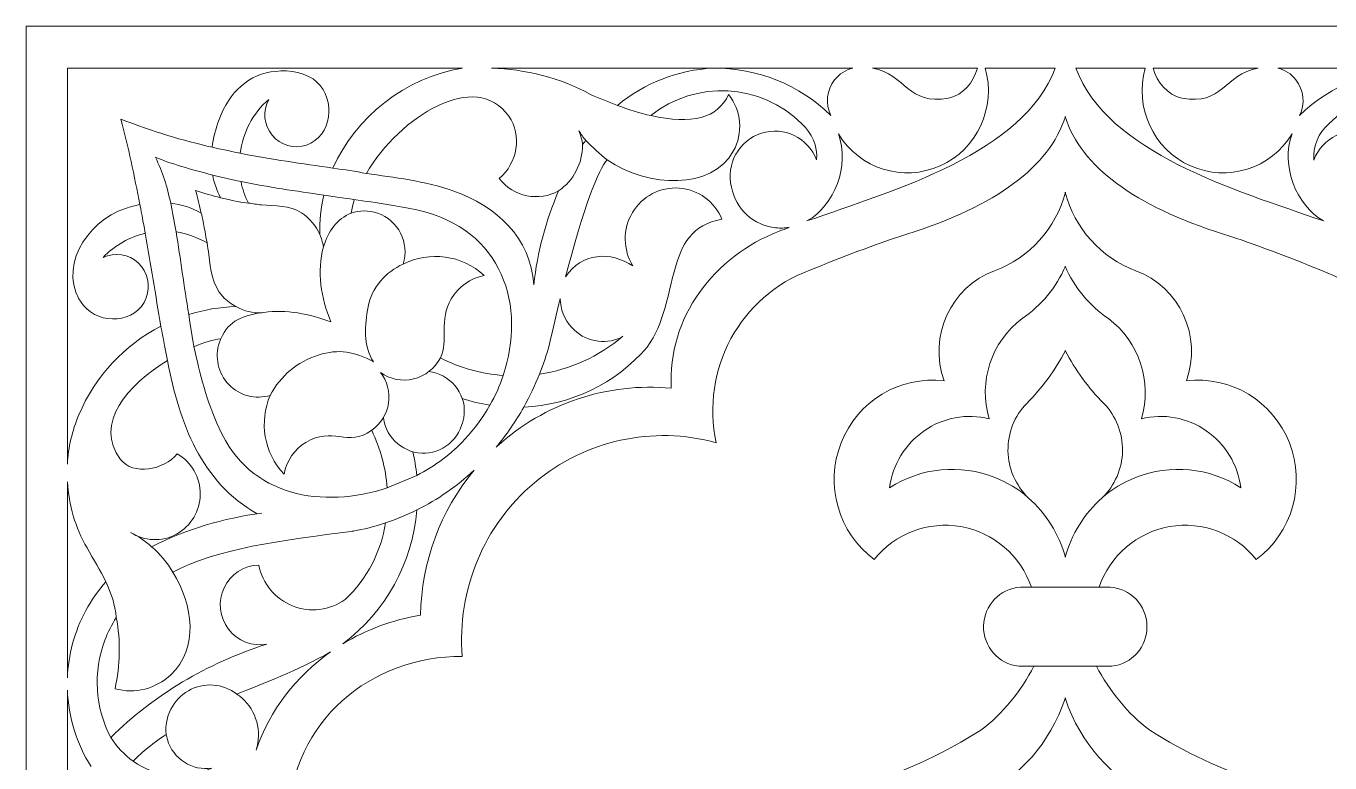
# Model space of a CAD drawing. Header units: millimetres. Extents: x -246 to 355, y -193 to 290.
# Drawn here: x -20.2 to 67.6, y -32.1 to 17.5 of the extents above; entities that cross this region are included whole.
import ezdxf

# ---------------------------------------------------------------- set-up
doc = ezdxf.new("R2010")
doc.units = ezdxf.units.MM
doc.header["$MEASUREMENT"] = 0
doc.layers.add('layer 1', color=7, linetype='Continuous')

msp = doc.modelspace()

# ---------------------------------------------------------------- linework, layer by layer
at = {"layer": 'layer 1', "color": 250, "lineweight": 9}
for points in [[(-20.1882, -81.4748), (-20.1882, -81.4748), (-20.1882, 17.5244), (-20.1882, 17.5244)], [(49.8231, 17.5244), (49.8231, 17.5244), (-20.1882, 17.5244), (-20.1882, 17.5244)], [(49.8001, 17.5243), (49.8001, 17.5243), (119.8114, 17.5243), (119.8114, 17.5243)], [(-17.4076, -11.9822), (-17.4076, -11.9822), (-17.4076, 14.6923), (-17.4076, 14.6923)], [(9.2021, 14.6923), (9.2021, 14.6923), (-17.4076, 14.6923), (-17.4076, 14.6923)], [(0.4855, 7.957), (2.0136, 11.4268), (5.3427, 14.0574), (9.2021, 14.6923)], [(35.4922, 14.6923), (35.4922, 14.6923), (11.1654, 14.6923), (11.1654, 14.6923)], [(32.4148, 4.3984), (38.3593, 6.4834), (47.0275, 8.9899), (49.1384, 14.6923)], [(43.9006, 14.6923), (43.9006, 14.6923), (36.8257, 14.6923), (36.8257, 14.6923)], [(49.1384, 14.6924), (49.1384, 14.6924), (44.4191, 14.6923), (44.4191, 14.6923)], [(50.522, 14.6923), (50.522, 14.6923), (55.2041, 14.6922), (55.2041, 14.6922)], [(67.2085, 4.3983), (61.2639, 6.4833), (52.6328, 8.9898), (50.522, 14.6922)], [(55.7227, 14.6922), (55.7227, 14.6922), (62.7976, 14.6922), (62.7976, 14.6922)], [(64.1311, 14.6922), (64.1311, 14.6922), (88.4579, 14.6922), (88.4579, 14.6922)], [(21.896, 11.5014), (24.6632, 10.8578), (26.408, 11.3301), (27.1301, 12.9182)], [(-7.6553, 9.361), (-9.6118, 9.8154), (-11.6367, 10.4123), (-13.799, 11.2657)], [(-13.799, 11.2657), (-13.3067, 9.3671), (-12.8906, 7.4391), (-12.5182, 5.4998)], [(17.2955, 9.5067), (17.2662, 9.835), (17.1862, 10.161), (17.0539, 10.4723)], [(17.0539, 10.4723), (17.1881, 10.2487), (17.3387, 10.0347), (17.5035, 9.831)], [(17.4917, 9.8137), (17.4255, 9.7118), (17.36, 9.6094), (17.2955, 9.5067)], [(17.4917, 9.8137), (17.4957, 9.8194), (17.4996, 9.8253), (17.5035, 9.831)], [(32.4148, 4.3984), (34.2657, 5.4606), (35.3169, 8.099), (34.5291, 10.2667)], [(67.2085, 4.3983), (65.3575, 5.4605), (64.3064, 8.0989), (65.0942, 10.2666)], [(0.4855, 7.957), (-1.6051, 8.2646), (-3.6598, 8.5485), (-5.7701, 8.9597)], [(16.1569, 0.6344), (17.3186, 5.1947), (18.3755, 7.8651), (18.9432, 8.5217)], [(-7.6142, 7.4913), (-7.521, 6.9421), (-7.358, 6.4765), (-7.0863, 5.9648)], [(-0.1263, 6.1421), (-1.9823, 6.4072), (-3.9293, 6.6898), (-5.7091, 7.054)], [(-5.2101, 5.604), (-5.454, 6.0925), (-5.6108, 6.5366), (-5.7091, 7.054)], [(-10.4461, 5.5975), (-9.73, 5.5144), (-9.034, 5.2985), (-8.3874, 4.9205)], [(-5.2101, 5.604), (-4.9164, 5.5581), (-4.6215, 5.5157), (-4.3257, 5.4755)], [(-0.403, 3.4855), (-0.4278, 4.3958), (-0.3304, 5.2861), (-0.1263, 6.1421)], [(1.7113, 4.9227), (1.7608, 5.2258), (1.8359, 5.5326), (1.9339, 5.8402)], [(21.6496, -4.1001), (23.9653, -0.8876), (22.6009, 3.7881), (26.6872, 4.5196)], [(-12.161, 3.5679), (-11.7887, 1.4822), (-11.4539, -0.6098), (-11.1161, -2.6864)], [(-10.082, 3.6588), (-9.7835, 1.8653), (-9.5565, 0.0058), (-9.2294, -1.9062)], [(-7.9989, 2.9196), (-8.646, 3.2953), (-9.3764, 3.5586), (-10.082, 3.6588)], [(23.2705, -6.8641), (23.0209, -2.077), (26.1571, 2.0104), (30.5306, 3.7046)], [(30.5306, 3.7046), (30.7515, 3.7916), (30.98, 3.8787), (31.2152, 3.9663)], [(-7.8817, 2.1493), (-7.9179, 2.4066), (-7.957, 2.6634), (-7.999, 2.9196)], [(26.3079, -10.5368), (25.2217, -5.6132), (27.9176, -0.6391), (32.6049, 1.0812)], [(73.3154, -10.537), (74.4015, -5.6133), (71.7056, -0.6392), (67.0184, 1.0811)], [(15.0469, -3.9782), (15.3061, -2.8484), (15.5553, -1.7952), (15.7944, -0.8184)], [(-6.0496, -1.365), (-7.1456, -1.3997), (-8.2135, -1.5856), (-9.2294, -1.9062)], [(14.4036, -5.913), (16.4332, -5.6121), (18.3851, -4.7485), (20.0198, -3.3506)], [(-7.075, -3.5328), (-7.5905, -3.6022), (-8.2174, -3.7888), (-8.8856, -4.0686)], [(13.3414, -8.1366), (16.4814, -8.0003), (19.5032, -6.5852), (21.6496, -4.1001)], [(14.4036, -5.913), (14.653, -5.2839), (14.8682, -4.638), (15.0469, -3.9782)], [(-10.6664, -4.987), (-9.8411, -9.2795), (-8.3901, -13.1862), (-4.6175, -15.3249)], [(7.7208, -4.8157), (9.0742, -5.5125), (10.4884, -5.8932), (11.9454, -6.0022)], [(9.1675, -7.5477), (9.7899, -7.7561), (10.4211, -7.9091), (11.0548, -8.0084)], [(11.4731, -10.8322), (12.1742, -9.9978), (12.8003, -9.0947), (13.3414, -8.1366)], [(3.876, -8.8236), (3.8774, -8.8351), (3.879, -8.8465), (3.8805, -8.8579)], [(3.0929, -9.6967), (3.6896, -10.9279), (4.041, -12.2509), (4.1367, -13.5761)], [(5.8689, -11.1503), (5.9895, -11.6781), (6.0752, -12.2083), (6.1272, -12.7378)], [(6.1414, -15.0648), (7.5456, -14.3625), (8.8367, -13.4593), (9.9852, -12.395)], [(6.3797, -22.1547), (6.4443, -18.5582), (7.7306, -15.1185), (9.9852, -12.395)], [(-17.4076, -13.1777), (-17.3166, -14.7229), (-16.8724, -16.2464), (-16.0831, -17.6212)], [(-17.4076, -26.3682), (-17.4076, -26.3682), (-17.4076, -13.1778), (-17.4076, -13.1778)], [(-11.7318, -17.544), (-9.4124, -16.3785), (-6.879, -15.5993), (-4.308, -15.2848)], [(6.1414, -15.0648), (5.8378, -18.5949), (4.0632, -21.9027), (1.149, -24.0805)], [(-11.7318, -17.544), (-12.1751, -17.1453), (-12.6556, -16.8134), (-13.1569, -16.5718)], [(-10.3515, -19.2766), (-7.2849, -17.6619), (-3.128, -17.1162), (1.8972, -16.4956)], [(4.0322, -15.9367), (3.7139, -17.8683), (2.8141, -19.6869), (1.2986, -21.0972)], [(1.7864, -16.5003), (2.5557, -16.3667), (3.3055, -16.1774), (4.0322, -15.9367)], [(-16.0831, -17.6212), (-15.6678, -18.4166), (-15.1533, -19.1106), (-14.8205, -19.9125)], [(1.149, -24.0805), (2.7255, -23.1225), (4.5022, -22.4574), (6.3797, -22.1547)], [(-14.4811, -30.3915), (-11.5422, -27.4986), (-8.0356, -25.3999), (-3.9613, -24.0954)], [(0.3173, -24.6263), (-1.8555, -25.8743), (-4.3187, -26.785), (-5.9921, -27.4683)], [(-4.6902, -31.2331), (-3.7725, -28.5392), (-1.9838, -26.2531), (0.3173, -24.6263)], [(-2.5103, -35.7966), (-2.3294, -29.3179), (3.071, -24.8614), (9.1948, -24.9281)], [(-17.4076, -27.2065), (-17.3348, -29.0176), (-16.7906, -30.7962), (-15.8049, -32.3524)], [(-17.4076, -38.4234), (-17.4076, -38.4234), (-17.4076, -27.2066), (-17.4076, -27.2066)], [(44.0887, -34.5281), (46.8442, -32.8058), (48.7194, -30.9316), (49.8232, -27.7231)], [(55.6322, -34.589), (52.8233, -32.8498), (50.9168, -30.9694), (49.8001, -27.7233)], [(-10.7504, -30.1771), (-11.8087, -30.8977), (-12.5454, -31.5194), (-12.9994, -32.0032)]]:
    msp.add_open_spline(points, degree=3, dxfattribs=at)
for points, knots in [([(-5.7701, 8.9596), (-5.5889, 10.3239), (-4.9322, 11.6399), (-3.8458, 12.5902), (-3.8458, 12.5902), (-4.2643, 11.8135), (-4.1716, 10.8568), (-3.612, 10.177), (-3.612, 10.177), (-3.0524, 9.4972), (-2.1392, 9.2321), (-1.3084, 9.5081), (-1.3084, 9.5081), (0.4276, 10.0848), (0.6881, 12.5856), (-0.592, 13.7573), (-0.592, 13.7573), (-1.2327, 14.3438), (-2.4991, 14.6167), (-3.3596, 14.4689), (-3.3596, 14.4689), (-5.1696, 14.3545), (-6.5184, 13.0384), (-7.1918, 11.2352), (-7.1918, 11.2352), (-7.4122, 10.6448), (-7.5757, 9.9744), (-7.6553, 9.361)], [0, 0, 0, 0, 0.125, 0.125, 0.125, 0.125, 0.25, 0.25, 0.25, 0.25, 0.375, 0.375, 0.375, 0.375, 0.5, 0.5, 0.5, 0.5, 0.625, 0.625, 0.625, 0.625, 0.75, 0.75, 0.75, 0.75, 1, 1, 1, 1]), ([(2.7321, 7.6024), (4.983, 11.4584), (10.1195, 14.6176), (12.3303, 11.457), (12.3303, 11.457), (13.2517, 10.1397), (12.9026, 8.3003), (11.6839, 7.2592), (11.6839, 7.2592), (12.6478, 6.0098), (14.352, 5.6855), (15.6832, 6.431)], [0, 0, 0, 0, 0.25, 0.25, 0.25, 0.25, 0.5, 0.5, 0.5, 0.5, 1, 1, 1, 1]), ([(11.1653, 14.6923), (13.3879, 14.6315), (15.8956, 14.0225), (17.8327, 12.9182), (17.8327, 12.9182), (18.4691, 12.64), (19.0742, 12.396), (19.6478, 12.1863)], [0, 0, 0, 0, 0.3333333, 0.3333333, 0.3333333, 0.3333333, 1, 1, 1, 1]), ([(19.6478, 12.1863), (21.4597, 13.6785), (23.7145, 14.5724), (26.1022, 14.6923), (26.1022, 14.6923), (29.0552, 14.7203), (31.9012, 13.5754), (34.029, 11.5035)], [0, 0, 0, 0, 0.3333333, 0.3333333, 0.3333333, 0.3333333, 1, 1, 1, 1]), ([(34.029, 11.5035), (33.6416, 12.2839), (33.7369, 13.221), (34.2733, 13.9053), (34.2733, 13.9053), (34.5876, 14.3059), (35.0195, 14.5774), (35.4922, 14.6923)], [0, 0, 0, 0, 0.3333333, 0.3333333, 0.3333333, 0.3333333, 1, 1, 1, 1]), ([(34.5291, 10.2667), (35.9598, 7.9154), (38.8875, 6.9949), (41.3834, 8.1119), (41.3834, 8.1119), (43.8793, 9.2287), (45.1759, 12.0394), (44.4191, 14.6923)], [0, 0, 0, 0, 0.3333333, 0.3333333, 0.3333333, 0.3333333, 1, 1, 1, 1]), ([(36.8257, 14.6923), (39.1012, 14.2623), (39.2111, 12.1341), (41.9495, 12.6792), (41.9495, 12.6792), (42.9571, 12.8798), (43.6096, 13.742), (43.9006, 14.6923)], [0, 0, 0, 0, 0.3333333, 0.3333333, 0.3333333, 0.3333333, 1, 1, 1, 1]), ([(65.0942, 10.2666), (63.6634, 7.9153), (60.7358, 6.9949), (58.2399, 8.1118), (58.2399, 8.1118), (55.744, 9.2286), (54.4473, 12.0393), (55.2041, 14.6922)], [0, 0, 0, 0, 0.3333333, 0.3333333, 0.3333333, 0.3333333, 1, 1, 1, 1]), ([(62.7976, 14.6922), (60.522, 14.2622), (60.4121, 12.1339), (57.6737, 12.6791), (57.6737, 12.6791), (56.6662, 12.8797), (56.0136, 13.7418), (55.7227, 14.6922)], [0, 0, 0, 0, 0.3333333, 0.3333333, 0.3333333, 0.3333333, 1, 1, 1, 1]), ([(65.5942, 11.5034), (65.9817, 12.2838), (65.8864, 13.2209), (65.3499, 13.9052), (65.3499, 13.9052), (65.0357, 14.3058), (64.6037, 14.5772), (64.131, 14.6922)], [0, 0, 0, 0, 0.3333333, 0.3333333, 0.3333333, 0.3333333, 1, 1, 1, 1]), ([(79.9754, 12.1862), (78.1635, 13.6784), (75.9088, 14.5723), (73.5211, 14.6922), (73.5211, 14.6922), (70.568, 14.7201), (67.722, 13.5753), (65.5942, 11.5034)], [0, 0, 0, 0, 0.3333333, 0.3333333, 0.3333333, 0.3333333, 1, 1, 1, 1]), ([(21.896, 11.5014), (24.9457, 13.9195), (29.2936, 13.6801), (32.0658, 10.9413), (32.0658, 10.9413), (32.7596, 10.3338), (33.1301, 9.4313), (33.0659, 8.5053), (33.0659, 8.5053), (32.4899, 10.0057), (30.8612, 10.7958), (29.3443, 10.3106), (29.3443, 10.3106), (27.8274, 9.8254), (26.9435, 8.2318), (27.3245, 6.6689), (27.3245, 6.6689), (27.6224, 5.1993), (28.8279, 4.0949), (30.3027, 3.9406), (30.3027, 3.9406), (30.6163, 3.9077), (30.9214, 3.9181), (31.2152, 3.9663)], [0, 0, 0, 0, 0.1428571, 0.1428571, 0.1428571, 0.1428571, 0.2857143, 0.2857143, 0.2857143, 0.2857143, 0.4285714, 0.4285714, 0.4285714, 0.4285714, 0.5714286, 0.5714286, 0.5714286, 0.5714286, 0.7142857, 0.7142857, 0.7142857, 0.7142857, 1, 1, 1, 1]), ([(77.7272, 11.5012), (74.6776, 13.9194), (70.3297, 13.6799), (67.5574, 10.9412), (67.5574, 10.9412), (66.8637, 10.3337), (66.4932, 9.4312), (66.5573, 8.5052), (66.5573, 8.5052), (67.1334, 10.0056), (68.762, 10.7957), (70.279, 10.3105), (70.279, 10.3105), (71.7959, 9.8253), (72.6798, 8.2317), (72.2987, 6.6688), (72.2987, 6.6688), (72.0009, 5.1992), (70.7953, 4.0948), (69.3206, 3.9405), (69.3206, 3.9405), (69.007, 3.9076), (68.7018, 3.918), (68.408, 3.9662)], [0, 0, 0, 0, 0.1428571, 0.1428571, 0.1428571, 0.1428571, 0.2857143, 0.2857143, 0.2857143, 0.2857143, 0.4285714, 0.4285714, 0.4285714, 0.4285714, 0.5714286, 0.5714286, 0.5714286, 0.5714286, 0.7142857, 0.7142857, 0.7142857, 0.7142857, 1, 1, 1, 1]), ([(18.9432, 8.5217), (21.7524, 6.6101), (26.0147, 6.4992), (27.451, 9.0906), (27.451, 9.0906), (28.1283, 10.3126), (28.0012, 11.829), (27.1301, 12.9182)], [0, 0, 0, 0, 0.3333333, 0.3333333, 0.3333333, 0.3333333, 1, 1, 1, 1]), ([(32.6049, 1.0812), (34.7513, 1.9698), (36.9305, 2.7817), (39.1425, 3.5172), (39.1425, 3.5172), (45.1647, 5.4073), (48.7249, 8.0432), (49.8232, 11.4249)], [0, 0, 0, 0, 0.3333333, 0.3333333, 0.3333333, 0.3333333, 1, 1, 1, 1]), ([(67.0184, 1.0811), (64.872, 1.9697), (62.6927, 2.7816), (60.4807, 3.5171), (60.4807, 3.5171), (54.4586, 5.4072), (50.8984, 8.0431), (49.8001, 11.4248)], [0, 0, 0, 0, 0.3333333, 0.3333333, 0.3333333, 0.3333333, 1, 1, 1, 1]), ([(-7.6142, 7.4913), (-9.0764, 7.8701), (-10.4196, 8.2382), (-11.481, 8.698), (-11.481, 8.698), (-10.9776, 7.6686), (-10.6883, 6.7274), (-10.4461, 5.5975)], [0, 0, 0, 0, 0.3333333, 0.3333333, 0.3333333, 0.3333333, 1, 1, 1, 1]), ([(15.6832, 6.431), (14.8229, 4.4245), (14.257, 2.294), (14.0098, 0.107), (14.0098, 0.107), (13.8267, 3.2501), (11.4547, 5.4223), (8.6296, 6.4126), (8.6296, 6.4126), (6.6164, 7.1182), (4.6073, 7.3118), (2.7321, 7.6024)], [0, 0, 0, 0, 0.25, 0.25, 0.25, 0.25, 0.5, 0.5, 0.5, 0.5, 1, 1, 1, 1]), ([(-8.3874, 4.9205), (-8.5033, 5.4362), (-8.6311, 5.9493), (-8.7707, 6.4593), (-8.7707, 6.4593), (-8.216, 6.2604), (-7.6541, 6.0993), (-7.0863, 5.9648)], [0, 0, 0, 0, 0.3333333, 0.3333333, 0.3333333, 0.3333333, 1, 1, 1, 1]), ([(16.1569, 0.6344), (17.2006, 2.286), (19.2065, 2.365), (20.6865, 1.3715), (20.6865, 1.3715), (20.0087, 2.4668), (19.9965, 3.8545), (20.6552, 4.9616), (20.6552, 4.9616), (21.3138, 6.0687), (22.5315, 6.7076), (23.8053, 6.6142), (23.8053, 6.6142), (25.0791, 6.5208), (26.1931, 5.7113), (26.6872, 4.5196)], [0, 0, 0, 0, 0.2, 0.2, 0.2, 0.2, 0.4, 0.4, 0.4, 0.4, 0.6, 0.6, 0.6, 0.6, 1, 1, 1, 1]), ([(41.6465, -6.3704), (40.5784, -3.3699), (42.0989, -0.0589), (45.0543, 1.0502), (45.0543, 1.0502), (47.4003, 1.9196), (49.1801, 3.8917), (49.8232, 6.3344)], [0, 0, 0, 0, 0.3333333, 0.3333333, 0.3333333, 0.3333333, 1, 1, 1, 1]), ([(57.9768, -6.3705), (59.0449, -3.37), (57.5243, -0.059), (54.569, 1.05), (54.569, 1.05), (52.2229, 1.9195), (50.4432, 3.8916), (49.8001, 6.3343)], [0, 0, 0, 0, 0.3333333, 0.3333333, 0.3333333, 0.3333333, 1, 1, 1, 1]), ([(-12.161, 3.5679), (-13.2168, 3.3225), (-14.2091, 2.7732), (-15.0014, 1.9396), (-15.0014, 1.9396), (-14.2126, 2.3213), (-13.2733, 2.1769), (-12.6321, 1.5756), (-12.6321, 1.5756), (-11.9907, 0.9741), (-11.7775, 0.0373), (-12.0939, -0.7874), (-12.0939, -0.7874), (-12.7552, -2.5108), (-15.2372, -2.6414), (-16.3258, -1.286), (-16.3258, -1.286), (-18.1612, 0.9993), (-16.1856, 4.3791), (-13.4867, 5.2484), (-13.4867, 5.2484), (-13.1672, 5.3513), (-12.8434, 5.436), (-12.5182, 5.4998)], [0, 0, 0, 0, 0.1428571, 0.1428571, 0.1428571, 0.1428571, 0.2857143, 0.2857143, 0.2857143, 0.2857143, 0.4285714, 0.4285714, 0.4285714, 0.4285714, 0.5714286, 0.5714286, 0.5714286, 0.5714286, 0.7142857, 0.7142857, 0.7142857, 0.7142857, 1, 1, 1, 1]), ([(-0.403, 3.4855), (-0.6635, 4.0797), (-1.0911, 4.5913), (-1.641, 4.9509), (-1.641, 4.9509), (-2.4361, 5.4706), (-3.4213, 5.4065), (-4.3257, 5.4755)], [0, 0, 0, 0, 0.3333333, 0.3333333, 0.3333333, 0.3333333, 1, 1, 1, 1]), ([(11.9454, -6.0022), (13.4907, -1.3963), (12.0045, 3.8364), (6.143, 5.1411), (6.143, 5.1411), (4.9115, 5.3993), (3.4542, 5.622), (1.8982, 5.8454)], [0, 0, 0, 0, 0.3333333, 0.3333333, 0.3333333, 0.3333333, 1, 1, 1, 1]), ([(5.2186, 1.4993), (5.6523, 2.929), (4.8836, 4.4486), (3.4836, 4.9287), (3.4836, 4.9287), (2.886, 5.1337), (2.2658, 5.1175), (1.7113, 4.9227)], [0, 0, 0, 0, 0.3333333, 0.3333333, 0.3333333, 0.3333333, 1, 1, 1, 1]), ([(-6.0461, -1.3668), (-6.3732, -1.1935), (-6.6745, -0.9668), (-6.9364, -0.6914), (-6.9364, -0.6914), (-7.6557, 0.0646), (-7.7433, 1.1444), (-7.8817, 2.1493)], [0, 0, 0, 0, 0.3333333, 0.3333333, 0.3333333, 0.3333333, 1, 1, 1, 1]), ([(5.2186, 1.4993), (6.9942, 2.3903), (9.1674, 2.1141), (10.676, 0.7252), (10.676, 0.7252), (9.7466, 0.5379), (8.9372, -0.0349), (8.4445, -0.8539), (8.4445, -0.8539), (7.5923, -2.2704), (8.3078, -3.6702), (7.7208, -4.8157)], [0, 0, 0, 0, 0.25, 0.25, 0.25, 0.25, 0.5, 0.5, 0.5, 0.5, 1, 1, 1, 1]), ([(47.323, -14.2382), (46.6618, -13.6671), (45.9039, -13.2034), (45.0734, -12.875), (45.0734, -12.875), (42.7348, -11.9499), (40.1006, -12.2065), (37.9794, -13.566), (37.9794, -13.566), (38.1838, -12.0118), (39.0305, -10.6183), (40.309, -9.7321), (40.309, -9.7321), (41.5874, -8.846), (43.1775, -8.5503), (44.6838, -8.9188), (44.6838, -8.9188), (43.9431, -6.421), (44.8325, -3.7215), (46.9064, -2.173), (46.9064, -2.173), (48.1909, -1.3042), (49.203, -0.0819), (49.8232, 1.35)], [0, 0, 0, 0, 0.1428571, 0.1428571, 0.1428571, 0.1428571, 0.2857143, 0.2857143, 0.2857143, 0.2857143, 0.4285714, 0.4285714, 0.4285714, 0.4285714, 0.5714286, 0.5714286, 0.5714286, 0.5714286, 0.7142857, 0.7142857, 0.7142857, 0.7142857, 1, 1, 1, 1]), ([(52.3002, -14.2383), (52.9615, -13.6672), (53.7194, -13.2035), (54.5499, -12.8751), (54.5499, -12.8751), (56.8885, -11.9501), (59.5227, -12.2067), (61.6439, -13.5662), (61.6439, -13.5662), (61.4395, -12.0119), (60.5928, -10.6185), (59.3143, -9.7322), (59.3143, -9.7322), (58.0358, -8.8461), (56.4457, -8.5504), (54.9394, -8.9189), (54.9394, -8.9189), (55.6801, -6.421), (54.7908, -3.7216), (52.7169, -2.1731), (52.7169, -2.1731), (51.4324, -1.3043), (50.4203, -0.082), (49.8001, 1.3498)], [0, 0, 0, 0, 0.1428571, 0.1428571, 0.1428571, 0.1428571, 0.2857143, 0.2857143, 0.2857143, 0.2857143, 0.4285714, 0.4285714, 0.4285714, 0.4285714, 0.5714286, 0.5714286, 0.5714286, 0.5714286, 0.7142857, 0.7142857, 0.7142857, 0.7142857, 1, 1, 1, 1]), ([(19.8916, -3.4585), (18.7529, -3.9809), (17.4115, -3.7061), (16.5634, -2.7766), (16.5634, -2.7766), (16.0644, -2.2297), (15.8022, -1.5285), (15.7944, -0.8184)], [0, 0, 0, 0, 0.3333333, 0.3333333, 0.3333333, 0.3333333, 1, 1, 1, 1]), ([(-11.1161, -2.6864), (-13.5424, -3.9443), (-15.5202, -6.0312), (-16.6388, -8.6641), (-16.6388, -8.6641), (-17.0858, -9.7312), (-17.3411, -10.8537), (-17.4076, -11.9822)], [0, 0, 0, 0, 0.3333333, 0.3333333, 0.3333333, 0.3333333, 1, 1, 1, 1]), ([(-8.8856, -4.0686), (-8.4826, -5.8767), (-8.0256, -7.7434), (-7.1779, -9.5623), (-7.1779, -9.5623), (-5.1367, -14.2144), (-0.1617, -14.9923), (4.1367, -13.5761)], [0, 0, 0, 0, 0.3333333, 0.3333333, 0.3333333, 0.3333333, 1, 1, 1, 1]), ([(-3.7407, -7.3455), (-4.7327, -7.6505), (-5.8101, -7.3687), (-6.5318, -6.6155), (-6.5318, -6.6155), (-7.2535, -5.8622), (-7.4984, -4.764), (-7.1663, -3.7701), (-7.1663, -3.7701), (-7.1393, -3.6891), (-7.1087, -3.61), (-7.075, -3.5328)], [0, 0, 0, 0, 0.25, 0.25, 0.25, 0.25, 0.5, 0.5, 0.5, 0.5, 1, 1, 1, 1]), ([(47.323, -14.2382), (46.467, -13.4151), (45.9736, -12.2787), (45.9538, -11.084), (45.9538, -11.084), (45.934, -9.8893), (46.3893, -8.7368), (47.2175, -7.8851), (47.2175, -7.8851), (48.2594, -6.8386), (49.1379, -5.6382), (49.8232, -4.3247)], [0, 0, 0, 0, 0.25, 0.25, 0.25, 0.25, 0.5, 0.5, 0.5, 0.5, 1, 1, 1, 1]), ([(52.3002, -14.2383), (53.1563, -13.4152), (53.6496, -12.2788), (53.6695, -11.0841), (53.6695, -11.0841), (53.6893, -9.8894), (53.2339, -8.7369), (52.4057, -7.8852), (52.4057, -7.8852), (51.3639, -6.8387), (50.4853, -5.6383), (49.8001, -4.3248)], [0, 0, 0, 0, 0.25, 0.25, 0.25, 0.25, 0.5, 0.5, 0.5, 0.5, 1, 1, 1, 1]), ([(-10.6664, -4.9869), (-13.3014, -6.6055), (-15.6615, -9.2824), (-13.8287, -11.6552), (-13.8287, -11.6552), (-12.9655, -12.7726), (-10.9229, -12.3624), (-10.0084, -11.2875), (-10.0084, -11.2875), (-9.0411, -11.8398), (-8.447, -12.8804), (-8.4574, -14.0042), (-8.4574, -14.0042), (-8.4678, -15.1279), (-9.081, -16.1571), (-10.0583, -16.6911), (-10.0583, -16.6911), (-11.0356, -17.225), (-12.2225, -17.1794), (-13.1569, -16.5718)], [0, 0, 0, 0, 0.1666667, 0.1666667, 0.1666667, 0.1666667, 0.3333333, 0.3333333, 0.3333333, 0.3333333, 0.5, 0.5, 0.5, 0.5, 0.6666667, 0.6666667, 0.6666667, 0.6666667, 1, 1, 1, 1]), ([(47.5361, -20.2651), (46.7982, -18.1341), (44.9786, -16.5739), (42.78, -16.187), (42.78, -16.187), (40.5814, -15.8), (38.3479, -16.647), (36.9422, -18.4007), (36.9422, -18.4007), (34.5216, -16.601), (33.6046, -13.3763), (34.7097, -10.5502), (34.7097, -10.5502), (35.8148, -7.7242), (38.6641, -6.0072), (41.6465, -6.3704)], [0, 0, 0, 0, 0.2, 0.2, 0.2, 0.2, 0.4, 0.4, 0.4, 0.4, 0.6, 0.6, 0.6, 0.6, 1, 1, 1, 1]), ([(52.0872, -20.2652), (52.825, -18.1342), (54.6446, -16.574), (56.8433, -16.1871), (56.8433, -16.1871), (59.0419, -15.8002), (61.2753, -16.6471), (62.681, -18.4008), (62.681, -18.4008), (65.1016, -16.6011), (66.0187, -13.3764), (64.9136, -10.5503), (64.9136, -10.5503), (63.8085, -7.7243), (60.9591, -6.0073), (57.9768, -6.3705)], [0, 0, 0, 0, 0.2, 0.2, 0.2, 0.2, 0.4, 0.4, 0.4, 0.4, 0.6, 0.6, 0.6, 0.6, 1, 1, 1, 1]), ([(11.4731, -10.8322), (11.4915, -10.8154), (11.5101, -10.7985), (11.5286, -10.7818), (11.5286, -10.7818), (14.7336, -7.8804), (18.9883, -6.4607), (23.2705, -6.8641)], [0, 0, 0, 0, 0.3333333, 0.3333333, 0.3333333, 0.3333333, 1, 1, 1, 1]), ([(3.0929, -9.6967), (1.4744, -10.8578), (0.4461, -9.406), (-1.3507, -10.517), (-1.3507, -10.517), (-2.1134, -10.9885), (-2.6427, -11.7653), (-2.807, -12.6542), (-2.807, -12.6542), (-4.1753, -11.2124), (-4.5047, -9.1077), (-3.7407, -7.3455)], [0, 0, 0, 0, 0.25, 0.25, 0.25, 0.25, 0.5, 0.5, 0.5, 0.5, 1, 1, 1, 1]), ([(6.1272, -12.7378), (7.366, -12.0943), (8.4841, -11.2651), (9.3736, -10.3007), (9.3736, -10.3007), (10.0305, -9.6049), (10.594, -8.8303), (11.0549, -8.0084)], [0, 0, 0, 0, 0.3333333, 0.3333333, 0.3333333, 0.3333333, 1, 1, 1, 1]), ([(9.1948, -24.9281), (8.8324, -20.4607), (10.6451, -16.0948), (14.0522, -13.2297), (14.0522, -13.2297), (17.4594, -10.3644), (22.0331, -9.3595), (26.3079, -10.5368)], [0, 0, 0, 0, 0.3333333, 0.3333333, 0.3333333, 0.3333333, 1, 1, 1, 1]), ([(-14.1086, -22.3119), (-13.8173, -23.881), (-13.8392, -25.5107), (-14.1941, -27.103), (-14.1941, -27.103), (-12.8632, -27.4719), (-11.4385, -27.114), (-10.433, -26.1578), (-10.433, -26.1578), (-8.5518, -24.369), (-8.9211, -21.4738), (-10.3078, -19.2536)], [0, 0, 0, 0, 0.25, 0.25, 0.25, 0.25, 0.5, 0.5, 0.5, 0.5, 1, 1, 1, 1]), ([(1.2986, -21.0972), (0.2697, -21.8355), (-1.0581, -21.998), (-2.2313, -21.5293), (-2.2313, -21.5293), (-3.4044, -21.0605), (-4.2642, -20.024), (-4.5169, -18.7736), (-4.5169, -18.7736), (-5.5161, -18.7978), (-6.4171, -19.3881), (-6.8478, -20.3007), (-6.8478, -20.3007), (-7.2784, -21.2132), (-7.1657, -22.2933), (-6.5561, -23.0947), (-6.5561, -23.0947), (-5.9465, -23.8962), (-4.9435, -24.2829), (-3.9613, -24.0954)], [0, 0, 0, 0, 0.1666667, 0.1666667, 0.1666667, 0.1666667, 0.3333333, 0.3333333, 0.3333333, 0.3333333, 0.5, 0.5, 0.5, 0.5, 0.6666667, 0.6666667, 0.6666667, 0.6666667, 1, 1, 1, 1]), ([(-14.8205, -19.9125), (-15.8608, -21.0894), (-16.6321, -22.5057), (-17.0537, -24.0628), (-17.0537, -24.0628), (-17.2593, -24.822), (-17.3765, -25.5955), (-17.4076, -26.3682)], [0, 0, 0, 0, 0.3333333, 0.3333333, 0.3333333, 0.3333333, 1, 1, 1, 1]), ([(47.7027, -25.5869), (47.3938, -25.5869), (47.0512, -25.5869), (46.6749, -25.5869), (46.6749, -25.5869), (45.3085, -25.4435), (44.2792, -24.2638), (44.3082, -22.8743), (44.3082, -22.8743), (44.3372, -21.4847), (45.4148, -20.35), (46.786, -20.2651), (46.786, -20.2651), (47.0537, -20.2651), (47.3037, -20.2651), (47.5361, -20.2651)], [0, 0, 0, 0, 0.2, 0.2, 0.2, 0.2, 0.4, 0.4, 0.4, 0.4, 0.6, 0.6, 0.6, 0.6, 1, 1, 1, 1]), ([(51.9205, -25.587), (52.2294, -25.587), (52.572, -25.587), (52.9484, -25.587), (52.9484, -25.587), (54.3148, -25.4436), (55.3441, -24.2639), (55.3151, -22.8744), (55.3151, -22.8744), (55.286, -21.4848), (54.2084, -20.3501), (52.8373, -20.2652), (52.8373, -20.2652), (52.5696, -20.2652), (52.3195, -20.2652), (52.0872, -20.2652)], [0, 0, 0, 0, 0.2, 0.2, 0.2, 0.2, 0.4, 0.4, 0.4, 0.4, 0.6, 0.6, 0.6, 0.6, 1, 1, 1, 1]), ([(-14.1086, -22.3119), (-14.4172, -22.7855), (-14.6772, -23.2952), (-14.8815, -23.8342), (-14.8815, -23.8342), (-15.6933, -25.9755), (-15.5472, -28.3678), (-14.4811, -30.3915)], [0, 0, 0, 0, 0.3333333, 0.3333333, 0.3333333, 0.3333333, 1, 1, 1, 1]), ([(30.3766, -35.7807), (32.3237, -34.657), (34.4377, -33.8596), (36.6366, -33.4197), (36.6366, -33.4197), (39.266, -32.5652), (41.7796, -31.3817), (44.119, -29.8967), (44.119, -29.8967), (45.5883, -28.8132), (46.857, -27.2154), (47.7027, -25.5869)], [0, 0, 0, 0, 0.25, 0.25, 0.25, 0.25, 0.5, 0.5, 0.5, 0.5, 1, 1, 1, 1]), ([(69.2466, -35.7808), (67.2996, -34.6571), (65.1856, -33.8597), (62.9866, -33.4198), (62.9866, -33.4198), (60.3572, -32.5653), (57.8436, -31.3818), (55.5043, -29.8969), (55.5043, -29.8969), (54.035, -28.8133), (52.7662, -27.2155), (51.9205, -25.587)], [0, 0, 0, 0, 0.25, 0.25, 0.25, 0.25, 0.5, 0.5, 0.5, 0.5, 1, 1, 1, 1]), ([(-5.9921, -27.4683), (-5.8757, -27.5466), (-5.7634, -27.633), (-5.6561, -27.7275), (-5.6561, -27.7275), (-4.6704, -28.5955), (-4.2905, -29.9743), (-4.6903, -31.2331)], [0, 0, 0, 0, 0.3333333, 0.3333333, 0.3333333, 0.3333333, 1, 1, 1, 1]), ([(-12.9807, -31.9833), (-11.457, -33.0493), (-9.442, -33.2794), (-7.6654, -32.4528), (-7.6654, -32.4528), (-9.0001, -32.6552), (-10.2793, -31.8359), (-10.6697, -30.5289), (-10.6697, -30.5289), (-10.7045, -30.4121), (-10.7314, -30.2946), (-10.7504, -30.1771)], [0, 0, 0, 0, 0.25, 0.25, 0.25, 0.25, 0.5, 0.5, 0.5, 0.5, 1, 1, 1, 1])]:
    msp.add_open_spline(points, degree=3, knots=knots, dxfattribs=at)
at = {"layer": 'layer 1', "color": 140, "lineweight": 9}
for points in [[(19.6478, 12.1863), (20.3961, 11.9096), (21.1409, 11.6473), (21.9232, 11.4951)], [(17.5035, 9.831), (17.9679, 9.361), (18.4579, 8.9176), (18.9711, 8.5028)], [(-7.6553, 9.3609), (-6.3985, 9.0935), (-5.7701, 8.9597), (-5.7701, 8.9597)], [(15.6832, 6.4311), (16.6931, 7.1208), (17.2976, 8.2739), (17.2955, 9.5067)], [(0.4855, 7.957), (1.2539, 7.8515), (2.0028, 7.7333), (2.7321, 7.6024)], [(-7.6142, 7.4913), (-6.6005, 7.2469), (-5.9655, 7.1011), (-5.7091, 7.054)], [(-12.161, 3.5678), (-12.3992, 4.8557), (-12.5182, 5.4997), (-12.5182, 5.4997)], [(-10.082, 3.6588), (-10.3247, 4.9513), (-10.4461, 5.5974), (-10.4461, 5.5974)], [(-7.0863, 5.9647), (-6.1927, 5.7457), (-5.5673, 5.6255), (-5.2101, 5.604)], [(-0.1263, 6.1421), (1.2234, 5.9443), (1.8982, 5.8453), (1.8982, 5.8453)], [(-7.9989, 2.9197), (-8.1933, 4.0119), (-8.3228, 4.6788), (-8.3874, 4.9205)], [(-0.4401, 3.5933), (-0.3228, 3.3259), (-0.2035, 2.9365), (-0.1581, 2.6476)], [(-6.0496, -1.365), (-5.471, -1.6722), (-4.9529, -1.8295), (-4.3015, -1.7776)], [(-9.2294, -1.9062), (-9.0002, -3.3478), (-8.8856, -4.0686), (-8.8856, -4.0686)], [(-10.6664, -4.987), (-10.9661, -3.4533), (-11.1161, -2.6864), (-11.1161, -2.6864)], [(11.0548, -8.0084), (11.4285, -7.3774), (11.7274, -6.704), (11.9454, -6.0022)], [(14.4036, -5.913), (14.0817, -6.6695), (13.7273, -7.4114), (13.3414, -8.1366)], [(4.1367, -13.5761), (4.1367, -13.5761), (6.1272, -12.7378), (6.1272, -12.7378)], [(47.323, -14.2382), (48.5244, -15.3012), (49.3932, -16.6957), (49.8232, -18.2507)], [(52.3002, -14.2383), (51.0989, -15.3014), (50.23, -16.6958), (49.8001, -18.2508)], [(4.0322, -15.9367), (4.7519, -15.6892), (5.4562, -15.398), (6.1414, -15.0648)], [(-11.7318, -17.544), (-11.1582, -18.0214), (-10.6757, -18.6008), (-10.3078, -19.2536)], [(-14.8205, -19.9125), (-14.4378, -20.6605), (-14.1964, -21.4743), (-14.1086, -22.3119)], [(47.5361, -20.2651), (47.5361, -20.2651), (49.8232, -20.2651), (49.8232, -20.2651)], [(52.0872, -20.2652), (52.0872, -20.2652), (49.8001, -20.2652), (49.8001, -20.2652)], [(47.7027, -25.5869), (47.7027, -25.5869), (49.8232, -25.5869), (49.8232, -25.5869)], [(51.9205, -25.587), (51.9205, -25.587), (49.8001, -25.587), (49.8001, -25.587)], [(-14.4811, -30.3916), (-14.0814, -31.0105), (-13.5728, -31.55), (-12.9807, -31.9832)]]:
    msp.add_open_spline(points, degree=3, dxfattribs=at)
for points, knots in [([(1.7113, 4.9226), (0.7743, 4.5522), (0.1532, 3.7005), (-0.1581, 2.6476), (-0.1581, 2.6476), (-0.6128, 1.0068), (-0.3167, -0.8168), (0.3415, -2.3854)], [0, 0, 0, 0, 0.3333333, 0.3333333, 0.3333333, 0.3333333, 1, 1, 1, 1]), ([(5.2186, 1.4993), (4.0287, 0.9614), (3.0827, -0.0908), (2.8514, -1.3884), (2.8514, -1.3884), (2.6376, -2.5877), (2.5016, -4.0229), (3.2122, -5.0838), (3.2122, -5.0838), (1.9287, -4.3874), (0.8863, -4.201), (-0.5062, -4.6328), (-0.5062, -4.6328), (-1.8987, -5.0645), (-3.0631, -6.0411), (-3.7407, -7.3455)], [0, 0, 0, 0, 0.2, 0.2, 0.2, 0.2, 0.4, 0.4, 0.4, 0.4, 0.6, 0.6, 0.6, 0.6, 1, 1, 1, 1]), ([(-7.075, -3.5329), (-6.5205, -2.2816), (-5.5913, -1.9666), (-4.1669, -1.7558), (-4.1669, -1.7558), (-2.7027, -1.562), (-1.0471, -1.8468), (0.3229, -2.4042)], [0, 0, 0, 0, 0.3333333, 0.3333333, 0.3333333, 0.3333333, 1, 1, 1, 1]), ([(3.0929, -9.6967), (3.7072, -9.2774), (4.1198, -8.6169), (4.2305, -7.8756), (4.2305, -7.8756), (4.3411, -7.1343), (4.1397, -6.38), (3.6752, -5.7959), (3.6752, -5.7959), (4.3189, -6.2707), (5.1369, -6.4337), (5.9105, -6.2414), (5.9105, -6.2414), (6.6841, -6.049), (7.368, -5.5382), (7.7208, -4.8157)], [0, 0, 0, 0, 0.2, 0.2, 0.2, 0.2, 0.4, 0.4, 0.4, 0.4, 0.6, 0.6, 0.6, 0.6, 1, 1, 1, 1]), ([(3.8805, -8.8579), (4.0743, -10.2788), (5.308, -11.2973), (6.7247, -11.2443), (6.7247, -11.2443), (8.0395, -11.195), (9.2065, -10.0782), (9.3244, -8.5877), (9.3244, -8.5877), (9.4376, -7.1579), (8.344, -5.9158), (6.9378, -5.7338)], [0, 0, 0, 0, 0.25, 0.25, 0.25, 0.25, 0.5, 0.5, 0.5, 0.5, 1, 1, 1, 1]), ([(-10.7504, -30.1771), (-10.8781, -28.9819), (-10.2895, -27.8247), (-9.254, -27.2353), (-9.254, -27.2353), (-8.2185, -26.6458), (-6.9354, -26.7374), (-5.9921, -27.4682)], [0, 0, 0, 0, 0.3333333, 0.3333333, 0.3333333, 0.3333333, 1, 1, 1, 1])]:
    msp.add_open_spline(points, degree=3, knots=knots, dxfattribs=at)

doc.saveas('drawing.dxf')
